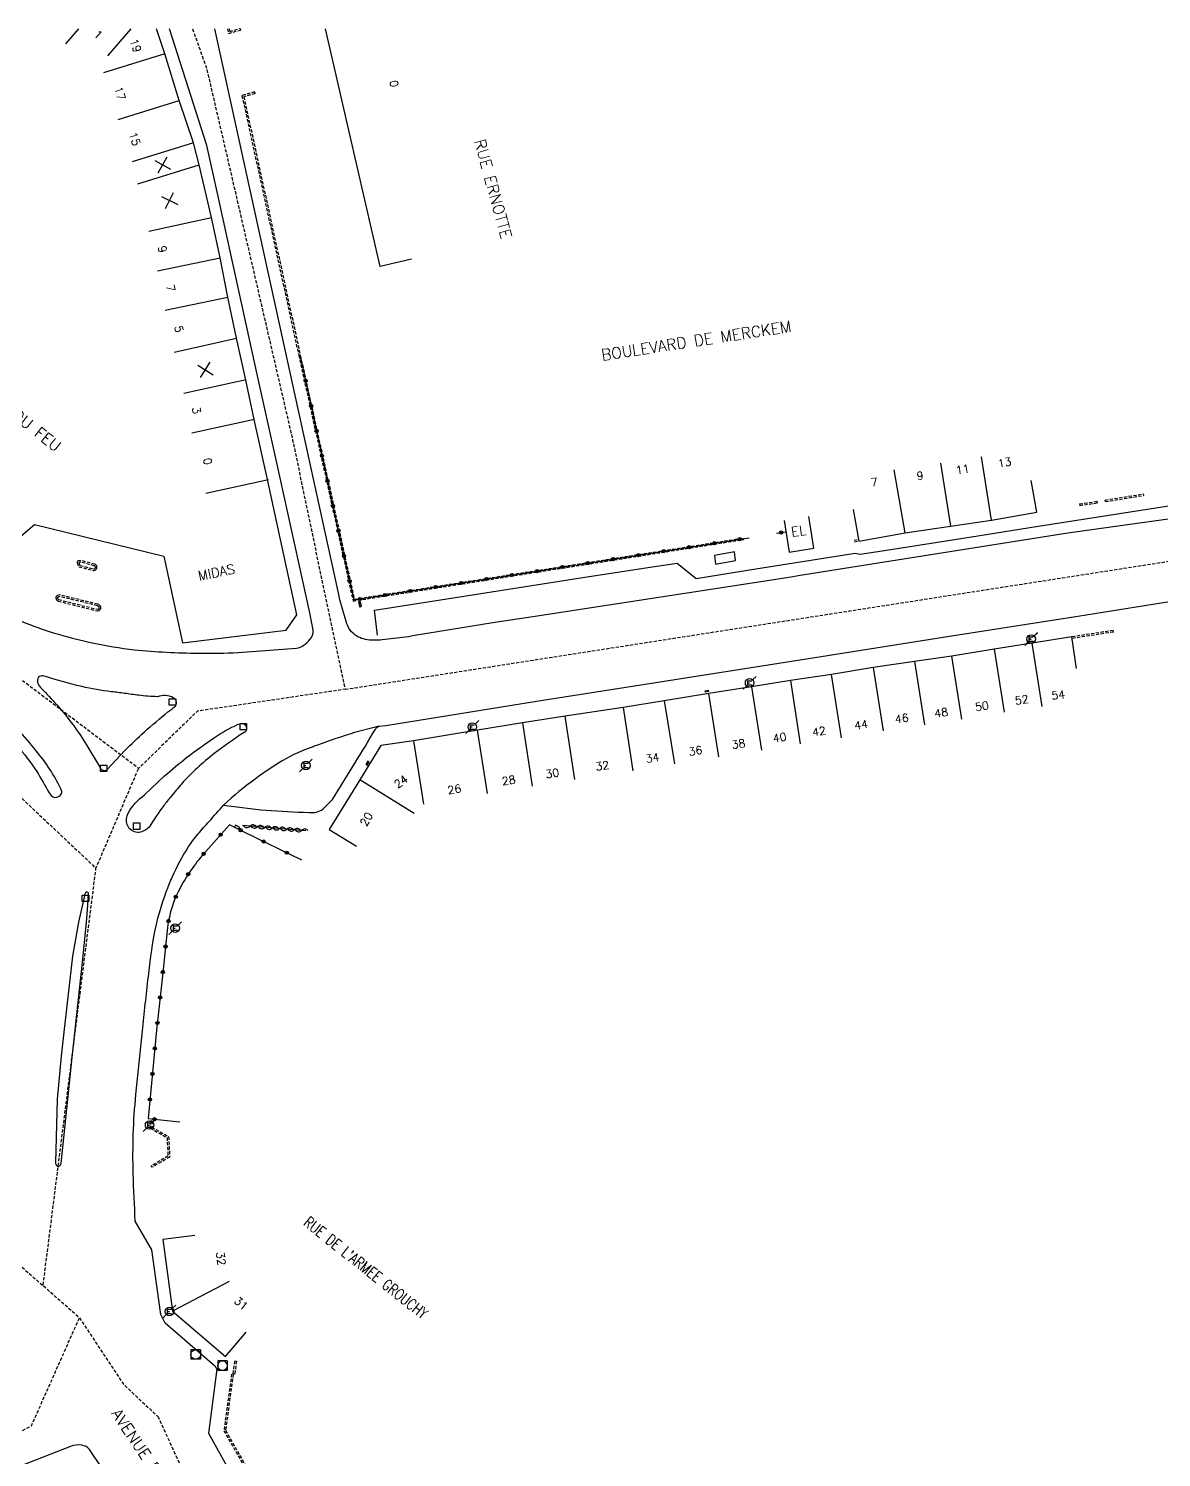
# Model space of a CAD drawing. Header units: millimetres. Extents: x 183999 to 185000, y 128000 to 129001.
# Drawn here: x 184541.3 to 184718.2, y 128776.9 to 129000 of the extents above; entities that cross this region are included whole.
import ezdxf
from ezdxf.enums import TextEntityAlignment as Align

# ---------------------------------------------------------------- set-up
doc = ezdxf.new("R2010")
doc.units = ezdxf.units.MM
doc.linetypes.add('DASHED', pattern=[0.75, 0.5, -0.25])
doc.layers.get('0').update_dxf_attribs({"linetype": 'CONTINUOUS'})
for name, color, linetype in [('W0001', 6, 'DASHED'), ('W0008', 7, 'CONTINUOUS'), ('W0100', 7, 'CONTINUOUS'), ('W0112', 1, 'DASHED'), ('W0310', 3, 'CONTINUOUS'), ('W0322', 7, 'CONTINUOUS'), ('W0420', 7, 'CONTINUOUS'), ('W0471', 7, 'CONTINUOUS'), ('W0984', 7, 'CONTINUOUS'), ('W0989', 7, 'CONTINUOUS'), ('W0991', 7, 'CONTINUOUS'), ('W1102', 7, 'CONTINUOUS')]:
    doc.layers.add(name, color=color, linetype=linetype)
doc.styles.get("Standard").update_dxf_attribs({"font": 'romans.shx', "width": 0.85})

# ---------------------------------------------------------------- blocks, each defined once
blk = doc.blocks.new('t991o')
at = {"color": 0, "linetype": 'Continuous'}
for p, q in [((-1, 1), (1, -1)), ((-1, -1), (1, 1))]:
    blk.add_line(p, q, dxfattribs=at)
blk = doc.blocks.new('t322o')
at = {"color": 0, "linetype": 'Continuous'}
for radius in [0.25, 0.15]:
    blk.add_circle((0, 0), radius, dxfattribs=at)
blk = doc.blocks.new('t310o')
at = {"color": 0, "linetype": 'Continuous'}
for centre, start, end in [((-0.5, 0.38), 216.8699, 323.1304), ((0.5, -0.37), 36.8699, 143.1303)]:
    blk.add_arc(centre, 0.625, start, end, dxfattribs=at)
blk = doc.blocks.new('T420')
for p, q in [((0.75, 0.75), (-0.75, 0.75)), ((-0.75, 0.75), (-0.75, -0.75)), ((0.75, 0.75), (0.75, -0.75)), ((0.75, -0.75), (-0.75, -0.75))]:
    blk.add_line(p, q)
blk.add_ellipse((0, 0), major_axis=(-0.53, 0.53), ratio=1, start_param=3.926991, end_param=10.210176)
blk = doc.blocks.new('T471')
for p, q in [((-0.333334, 0.333334), (-0.333334, -0.333334)), ((-0.333334, 0.333334), (0.333334, 0.333334)), ((-0.333334, 0), (0, 0)), ((0.500001, 0.500001), (1.000002, 1.000002)), ((-0.500001, -0.500001), (-1.000002, -1.000002)), ((-0.333334, -0.333334), (0.333334, -0.333334))]:
    blk.add_line(p, q)
blk.add_ellipse((0, 0), major_axis=(0.471405, 0.471405), ratio=1, start_param=5.4977871438, end_param=11.780972451)
blk = doc.blocks.new('t112o')
at = {"color": 0, "linetype": 'Continuous'}
for p, q in [((-0.5, 0.5), (0.5, 0.5)), ((-0.5, -0.5), (-0.5, 0.5)), ((0.5, 0.5), (0.5, -0.5)), ((0.5, -0.5), (-0.5, -0.5))]:
    blk.add_line(p, q, dxfattribs=at)

msp = doc.modelspace()

# ---------------------------------------------------------------- linework, layer by layer
at = {"layer": 'W0001'}
msp.add_line((184590.75, 128896.86), (184758.93, 128923.01), dxfattribs=at)
at = {"layer": 'W0001', "flags": 128}
for points in [[(184566.94, 129000), (184569.14, 128993.77), (184582.56, 128935.79), (184588.17, 128908.86), (184590.75, 128896.86), (184567.71, 128893.45), (184558.51, 128884.51), (184490.03, 128936.23)], [(184044.64, 128995.81), (184044.64, 128995.81), (184188.93, 128959.36), (184211.74, 128953.39), (184243.44, 128946.36), (184294.31, 128935.33), (184348.82, 128922.46), (184371.47, 128914.27), (184389.02, 128907.05), (184397.98, 128898), (184425.42, 128866.37), (184443.46, 128851.01), (184458.37, 128840.27), (184466.89, 128835.81), (184508.17, 128820.28), (184515.26, 128817.53), (184537.93, 128808.74), (184543.6, 128803.72), (184551.86, 128868.92)], [(184480.2, 128925.79), (184533.77, 128885.95), (184551.86, 128868.92), (184558.51, 128884.51)], [(184535.76, 128778.66), (184541.79, 128781.86), (184549.27, 128798.71), (184543.6, 128803.72)], [(184549.27, 128798.71), (184556.14, 128788.35), (184561.62, 128783.19)]]:
    msp.add_lwpolyline(points, dxfattribs=at)
at = {"layer": 'W0001'}
msp.add_lwpolyline([(184741.38, 128652.42), (184710.66, 128670.56), (184686.1, 128687.22), (184657.2, 128705.44), (184626.3, 128725.66), (184608.3, 128735.88), (184586.52, 128749.65), (184579.07, 128755.43), (184569.84, 128765.09), (184561.62, 128783.19)], dxfattribs=at)
at = {"layer": 'W0008', "flags": 128}
for points in [[(184493.63, 128940.06), (184529.2, 128913.07, 0.0382), (184532.03, 128911.32, 0.0319), (184540.89, 128907.2, 0.0396), (184551.26, 128904.12, 0.0248), (184557.89, 128903.05, 0.0237), (184567.89, 128902.51, 0.0224), (184574.06, 128902.62), (184583.17, 128903.29, 0.124), (184584.22, 128903.69, 0.0874), (184585.26, 128904.65, 0.2103), (184585.77, 128906.1), (184585.22, 128908.78), (184580.08, 128932.23), (184577.09, 128945.79), (184570.77, 128974.53), (184569.15, 128981.8), (184563.36, 129000)], [(184745.83, 128927.86), (184740.93, 128926.78), (184722.97, 128923.97), (184703.6, 128921.23), (184661.5, 128914.56), (184660.38, 128914.37), (184643.8, 128911.83), (184620.06, 128908.16), (184614.12, 128907.31), (184601.3, 128905.21), (184600.65, 128905.04), (184596.54, 128904.59, -0.0816), (184593.93, 128904.65, -0.1499), (184591.77, 128905.82, -0.1159), (184591.03, 128907.11), (184589.95, 128910.81), (184589.77, 128911.67), (184570.39, 129000)], [(184485.15, 128932.7), (184520.12, 128904.47, 0.0006), (184530.2, 128896.24, -0.039), (184539.48, 128888.07, -0.0414), (184542.61, 128884.02, -0.0177), (184544.54, 128880.69, 0.16), (184545.3, 128880, 0.2093), (184546.11, 128880.17, 0.21), (184546.51, 128880.74, 0.1342), (184546.36, 128881.34, 0.0636), (184542.48, 128887.28, 0.0417), (184536.58, 128893.72, 0.0179), (184532.1, 128897.31), (184523.69, 128903.8), (184502.13, 128920.39), (184487.05, 128931.92)], [(184570.35, 128791.23), (184562.64, 128797.87), (184561.99, 128799.25), (184560.57, 128809.34), (184558, 128813.8, -0.0068), (184557.68, 128821.23, -0.0317), (184558.09, 128833.59), (184559.16, 128844.01, -0.0033), (184560.1, 128852.49, -0.0254), (184561.19, 128859.7, -0.0346), (184562.84, 128865.23, -0.0335), (184564.95, 128869.97, -0.0504), (184567.79, 128874.27, -0.0111), (184569.54, 128876.24, 0.0052), (184571.78, 128878.78, 0.0333), (184585.11, 128877.64, 0.1935), (184587.3, 128878.17), (184588.78, 128879.63), (184592.35, 128885.49, 0.0126), (184595.42, 128890.55, -0.1366), (184595.69, 128890.88), (184596.04, 128891.09), (184597.13, 128891.23), (184621.63, 128895.16), (184637.57, 128897.65), (184663.08, 128901.68), (184685.12, 128905.15), (184705.12, 128908.3), (184725.95, 128911.62)], [(184596.04, 128891.09), (184595.51, 128890.96), (184592.21, 128890.09, 0.0163), (184586.43, 128888.13, 0.0016), (184585.76, 128887.9, 0.0478), (184581.05, 128885.74, 0.0297), (184576.7, 128882.85, 0.028397), (184571.78, 128878.78)], [(184570.35, 128791.23, -0.138301), (184570.51, 128791.04, -0.0513), (184570.71, 128790.68), (184569.44, 128780.71), (184576.23, 128768.41, 0.1037), (184581.5, 128763.16, -0.0023), (184588.01, 128758.14, 0.0209), (184589.47, 128758.15, 0.018), (184590.72, 128758.29), (184621.19, 128738.88), (184661.01, 128713.38), (184664.03, 128713.71, 0.0329), (184674.16, 128708.31, 0.0396), (184689.8, 128704.31, 0.0624), (184695.87, 128704.03), (184741.99, 128709.18, -0.012), (184766.09, 128711.33, -0.0075), (184774.2, 128711.74, -0.000046), (184774.27, 128711.74)], [(184552.89, 128775.14), (184550.86, 128778.16, 0.2011), (184549.64, 128778.82, 0.1373), (184547.88, 128778.63), (184538.39, 128774.9)]]:
    msp.add_lwpolyline(points, format="xyb", dxfattribs=at)
msp.add_lwpolyline([(184595.81, 128905.31), (184595.35, 128909.21), (184615.27, 128912.32), (184628.86, 128914.49), (184639.04, 128916.05), (184642.58, 128916.56), (184645.56, 128914.15), (184654.89, 128915.65), (184670.39, 128918.1), (184671.16, 128917.95), (184675.95, 128918.68), (184689.55, 128920.81), (184697.65, 128922.13), (184722.29, 128926)], dxfattribs=at)
for points in [[(184556.35, 128887.3, -0.0104), (184559.42, 128890.23, -0.0158), (184563.1, 128893.32, -0.0013), (184564.25, 128894.23, 0.1336), (184564.44, 128894.87, 0.2095), (184563.93, 128895.55, 0.2025), (184561.47, 128895.7, -0.0175), (184558.51, 128895.92, -0.004), (184556.33, 128896.23, 0.0034), (184554.24, 128896.49, -0.025), (184549.64, 128897.29, -0.0181), (184543.61, 128898.97, 0.1606), (184542.89, 128898.75, 0.256), (184542.77, 128897.78, 0.1275), (184543.36, 128897, -0.008), (184545.74, 128894.42, -0.0457), (184550.45, 128888.06), (184552.57, 128884.53, 0.164), (184552.92, 128884.22, 0.2888), (184553.59, 128884.33)], [(184562.58, 128883.36, -0.0124), (184566, 128886.2, -0.0153), (184570.23, 128889.21, -0.0571), (184574.08, 128891.4, -0.1959), (184574.88, 128891.51, -0.3537), (184575.32, 128890.43, -0.128), (184574.97, 128890.12, 0.0165), (184570.33, 128886.83, 0.0452), (184565.2, 128882.07, 0.0122), (184563.54, 128880.09, 0.0089), (184562.45, 128878.71, 0.0162), (184560.14, 128875.33, -0.15), (184558.59, 128874.49, -0.2574), (184556.91, 128875.33, -0.2094), (184556.73, 128877.11, -0.0279), (184556.85, 128877.44, -0.1056), (184559.44, 128880.4)], [(184546.4, 128839.55), (184545.79, 128832.86), (184545.56, 128822.94, 1.1233), (184546.41, 128822.82), (184548.14, 128839.37), (184549.73, 128854.23), (184550.39, 128860.43), (184550.59, 128863.15), (184550.71, 128864.96, 0.915), (184550.14, 128864.88), (184549.15, 128860.52), (184548.19, 128855.19), (184546.82, 128843.33)]]:
    msp.add_lwpolyline(points, format="xyb", close=True, dxfattribs=at)
at = {"layer": 'W0100'}
msp.add_line((184592.92, 128910.45), (184593.06, 128909.66), dxfattribs=at)
at = {"layer": 'W0100', "flags": 128}
for points in [[(184536.83, 128918), (184542.27, 128922.62), (184562.47, 128917.65), (184565.35, 128904.12), (184581.56, 128906.09), (184583.2, 128908.5), (184578.64, 128929.62), (184576.55, 128939.01), (184575.19, 128945.37), (184573.81, 128951.67), (184572.46, 128958.08), (184571.24, 128964.25), (184569.87, 128970.53), (184567.97, 128978.76), (184567.08, 128982.18), (184564.87, 128988.81), (184562.6, 128996.1), (184561.31, 129000)], [(184601.1, 128964.02), (184596.23, 128962.9), (184590.25, 128988.91), (184587.7, 129000)], [(184670.06, 128924.94), (184670.94, 128920.01), (184678.19, 128921.3), (184685.25, 128922.31), (184691.64, 128923.28), (184698.72, 128924.53), (184697.85, 128929.45)], [(184659.28, 128923.21), (184660.1, 128918.28), (184663.94, 128918.91), (184663.12, 128923.85)], [(184704.94, 128900.09), (184704.18, 128905.03), (184698.02, 128904.08), (184692.09, 128903.15), (184685.48, 128902.06), (184679.64, 128901.2), (184673.19, 128900.25), (184666.68, 128899.18), (184660.26, 128898.22), (184654.19, 128897.24), (184647.54, 128896.22), (184640.58, 128895.07), (184634.15, 128894.02), (184625.12, 128892.65), (184618.45, 128891.6), (184611.4, 128890.46), (184601.41, 128888.8), (184596.35, 128888.09), (184593.04, 128882.73), (184588.27, 128874.99), (184592.52, 128872.36)], [(184567.27, 128811.59), (184562.31, 128810.93), (184563.8, 128799.74), (184572.09, 128792.66), (184575.33, 128796.46)]]:
    msp.add_lwpolyline(points, dxfattribs=at)
for points in [[(184648.6, 128916.41), (184651.71, 128916.97), (184651.53, 128918.34), (184648.42, 128917.78)], [(184592.86, 128910.53), (184593.02, 128909.77), (184593.31, 128909.82), (184593.15, 128910.57)], [(184646.95, 128896.63), (184647.44, 128896.73), (184647.48, 128896.51), (184647, 128896.41)], [(184594.51, 128885.51), (184594.3, 128885.65), (184594, 128885.14), (184594.22, 128884.99)], [(184574.34, 128875.3), (184573.66, 128875.62), (184573.5, 128875.34), (184574.17, 128875.03)]]:
    msp.add_lwpolyline(points, close=True, dxfattribs=at)
at = {"layer": 'W0112'}
for p, q in [((184572.39, 129000), (184572.56, 128999.28)), ((184572.56, 128999.28), (184574.44, 128999.8)), ((184572.65, 129000), (184572.74, 128999.59)), ((184572.74, 128999.59), (184574.38, 129000.04)), ((184574.38, 129000.04), (184574.44, 128999.8)), ((184576.62, 128990.14), (184574.65, 128989.58)), ((184574.65, 128989.58), (184583.51, 128949.02)), ((184576.69, 128989.89), (184574.94, 128989.4)), ((184574.94, 128989.4), (184583.75, 128949.06)), ((184576.69, 128989.89), (184576.62, 128990.14)), ((184583.51, 128949.02), (184592, 128910.64)), ((184583.75, 128949.06), (184592.19, 128910.93)), ((184705.4, 128925.81), (184708.18, 128926.23)), ((184708.22, 128925.98), (184708.18, 128926.23)), ((184709.37, 128926.41), (184715.33, 128927.36)), ((184709.37, 128926.41), (184709.41, 128926.17)), ((184709.41, 128926.17), (184715.37, 128927.12)), ((184715.33, 128927.36), (184715.37, 128927.12)), ((184705.4, 128925.81), (184705.43, 128925.57)), ((184705.43, 128925.57), (184708.22, 128925.98)), ((184592, 128910.64), (184652.92, 128920.24)), ((184592.19, 128910.93), (184652.88, 128920.48)), ((184652.92, 128920.24), (184652.88, 128920.48)), ((184670.2, 128920.14), (184670.89, 128920.27)), ((184670.25, 128919.9), (184670.94, 128920.02)), ((184548.99, 128916.85), (184548.92, 128916.77)), ((184548.92, 128916.77), (184548.92, 128916.67)), ((184548.92, 128916.67), (184549.16, 128915.99)), ((184549.13, 128916.9), (184548.99, 128916.85)), ((184549.3, 128916.94), (184549.13, 128916.9)), ((184549.16, 128915.99), (184551.42, 128915.42)), ((184549.2, 128916.66), (184549.18, 128916.66)), ((184549.18, 128916.66), (184549.35, 128916.2)), ((184549.35, 128916.7), (184549.2, 128916.66)), ((184549.5, 128916.97), (184549.3, 128916.94)), ((184549.48, 128916.72), (184549.35, 128916.7)), ((184549.35, 128916.2), (184551.48, 128915.67)), ((184551.6, 128916.16), (184549.48, 128916.72)), ((184551.67, 128916.4), (184549.5, 128916.97)), ((184551.42, 128915.42), (184551.57, 128915.42)), ((184551.48, 128915.67), (184551.53, 128915.67)), ((184551.53, 128915.67), (184551.6, 128915.69)), ((184551.57, 128915.42), (184551.72, 128915.47)), ((184551.65, 128916.14), (184551.6, 128916.16)), ((184551.6, 128915.69), (184551.68, 128915.75)), ((184551.7, 128916.09), (184551.65, 128916.14)), ((184551.79, 128916.34), (184551.67, 128916.4)), ((184551.68, 128915.75), (184551.74, 128915.82)), ((184551.74, 128916.02), (184551.7, 128916.09)), ((184551.72, 128915.47), (184551.85, 128915.57)), ((184551.76, 128915.95), (184551.74, 128916.02)), ((184551.74, 128915.82), (184551.77, 128915.89)), ((184551.77, 128915.89), (184551.76, 128915.95)), ((184551.89, 128916.25), (184551.79, 128916.34)), ((184551.85, 128915.57), (184551.96, 128915.69)), ((184551.97, 128916.12), (184551.89, 128916.25)), ((184551.96, 128915.69), (184552.01, 128915.84)), ((184552.01, 128915.99), (184551.97, 128916.12)), ((184552.01, 128915.84), (184552.01, 128915.99)), ((184545.59, 128911.26), (184545.58, 128911.12)), ((184545.58, 128911.12), (184545.63, 128910.97)), ((184545.64, 128911.37), (184545.59, 128911.26)), ((184545.63, 128910.97), (184545.71, 128910.82)), ((184545.74, 128911.45), (184545.64, 128911.37)), ((184545.71, 128910.82), (184545.83, 128910.7)), ((184545.87, 128911.51), (184545.74, 128911.45)), ((184545.87, 128911.23), (184545.83, 128911.2)), ((184545.83, 128911.2), (184545.83, 128911.2)), ((184545.83, 128911.2), (184545.83, 128911.16)), ((184545.83, 128911.16), (184545.86, 128911.07)), ((184545.83, 128910.7), (184545.96, 128910.64)), ((184545.86, 128911.07), (184545.91, 128910.97)), ((184546.02, 128911.55), (184545.87, 128911.51)), ((184545.96, 128911.27), (184545.87, 128911.23)), ((184545.91, 128910.97), (184545.98, 128910.9)), ((184546.18, 128911.34), (184545.96, 128911.27)), ((184545.96, 128910.64), (184552.09, 128909.1)), ((184545.98, 128910.9), (184546.02, 128910.88)), ((184546.18, 128911.6), (184546.02, 128911.55)), ((184546.02, 128910.88), (184552.15, 128909.35)), ((184552.14, 128910.16), (184546.18, 128911.6)), ((184552.08, 128909.92), (184546.18, 128911.34)), ((184552.17, 128909.88), (184552.08, 128909.92)), ((184552.09, 128909.1), (184552.22, 128909.1)), ((184552.29, 128910.1), (184552.14, 128910.16)), ((184552.15, 128909.35), (184552.17, 128909.35)), ((184552.26, 128909.81), (184552.17, 128909.88)), ((184552.17, 128909.35), (184552.22, 128909.37)), ((184552.22, 128909.37), (184552.29, 128909.43)), ((184552.22, 128909.1), (184552.35, 128909.16)), ((184552.33, 128909.72), (184552.26, 128909.81)), ((184552.43, 128909.99), (184552.29, 128910.1)), ((184552.29, 128909.43), (184552.34, 128909.5)), ((184552.37, 128909.63), (184552.33, 128909.72)), ((184552.34, 128909.5), (184552.37, 128909.56)), ((184552.35, 128909.16), (184552.47, 128909.25)), ((184552.37, 128909.56), (184552.37, 128909.63)), ((184552.54, 128909.85), (184552.43, 128909.99)), ((184552.47, 128909.25), (184552.56, 128909.38)), ((184552.61, 128909.69), (184552.54, 128909.85)), ((184552.56, 128909.38), (184552.61, 128909.52)), ((184552.61, 128909.52), (184552.61, 128909.69)), ((184710.66, 128906.05), (184704.18, 128905.04)), ((184710.7, 128905.8), (184710.66, 128906.05)), ((184710.7, 128905.8), (184704.22, 128904.79)), ((184560.56, 128829.43), (184560.31, 128829.42)), ((184560.31, 128829.42), (184560.33, 128828.33)), ((184560.33, 128828.33), (184562.96, 128826.87)), ((184560.56, 128829.43), (184560.57, 128828.48)), ((184560.57, 128828.48), (184563.2, 128827.02)), ((184562.96, 128826.87), (184563.1, 128823.96)), ((184563.2, 128827.02), (184563.36, 128823.82)), ((184563.1, 128823.96), (184560.48, 128822.43)), ((184563.36, 128823.82), (184560.61, 128822.22)), ((184560.61, 128822.22), (184560.48, 128822.43))]:
    msp.add_line(p, q, dxfattribs=at)
msp.add_lwpolyline([(184573.26, 128789.97), (184573.53, 128791.99), (184573.78, 128791.96), (184573.51, 128789.93)], close=True, dxfattribs=at)
for points in [[(184573.04, 128789.94), (184571.82, 128781.07), (184578.12, 128770.07)], [(184573.29, 128789.91), (184572.08, 128781.12), (184578.31, 128770.25)]]:
    msp.add_lwpolyline(points, dxfattribs=at)
at = {"layer": 'W0310'}
msp.add_line((184584.64, 128874.77), (184574.75, 128875.58), dxfattribs=at)
at = {"layer": 'W0322'}
msp.add_line((184658.08, 128921.22), (184659.57, 128921.46), dxfattribs=at)
at = {"layer": 'W0322', "flags": 128}
msp.add_lwpolyline([(184583.74, 128948.95), (184590.36, 128918.61), (184592.12, 128910.82), (184653.82, 128920.53)], dxfattribs=at)
msp.add_lwpolyline([(184584, 128870.2), (184575.01, 128874.57), (184572.69, 128875.7), (184568.99, 128871.54, 0.0598), (184565.08, 128866, 0.0955), (184563.03, 128859.64), (184562.28, 128852.6), (184561.33, 128843.63), (184559.99, 128829.83), (184564.96, 128829.34)], format="xyb", dxfattribs=at)
at = {"layer": 'W1102'}
for p, q in [((184549.14, 129000), (184547.12, 128997.65)), ((184553.7, 128995.76), (184557.34, 129000)), ((184562.6, 128996.1), (184553.04, 128993.14)), ((184555.32, 128985.86), (184564.87, 128988.81)), ((184567.08, 128982.18), (184557.53, 128979.23)), ((184558.41, 128975.8), (184567.97, 128978.76)), ((184560.1, 128968.41), (184569.87, 128970.53)), ((184561.45, 128962.21), (184571.24, 128964.25)), ((184562.67, 128956.07), (184572.46, 128958.08)), ((184564.05, 128949.49), (184573.81, 128951.67)), ((184565.56, 128943.09), (184575.33, 128945.25)), ((184566.84, 128936.9), (184576.61, 128939.02)), ((184691.64, 128923.28), (184690.08, 128933.16)), ((184678.19, 128921.3), (184676.45, 128931.14)), ((184683.69, 128932.18), (184685.25, 128922.31)), ((184569, 128927.49), (184578.77, 128929.62)), ((184699.56, 128894.2), (184698.02, 128904.08)), ((184687.03, 128892.18), (184685.48, 128902.06)), ((184692.09, 128903.15), (184693.64, 128893.27)), ((184673.19, 128900.25), (184674.74, 128890.37)), ((184679.64, 128901.2), (184681.19, 128891.32)), ((184654.19, 128897.24), (184655.76, 128887.36)), ((184660.26, 128898.22), (184661.81, 128888.34)), ((184668.23, 128889.3), (184666.68, 128899.18)), ((184640.58, 128895.07), (184642.15, 128885.2)), ((184649.11, 128886.34), (184647.54, 128896.22)), ((184634.15, 128894.02), (184635.65, 128884.13)), ((184612.96, 128880.59), (184611.4, 128890.46)), ((184618.45, 128891.6), (184619.97, 128881.72)), ((184626.64, 128882.76), (184625.12, 128892.65)), ((184601.41, 128888.8), (184602.97, 128878.92)), ((184601.55, 128877.48), (184593.04, 128882.73)), ((184572.66, 128804.37), (184563.8, 128799.74))]:
    msp.add_line(p, q, dxfattribs=at)

# ---------------------------------------------------------------- block references
at = {"layer": 'W0112'}
for p in [(184563.8, 128894.87), (184574.86, 128891.04), (184553.07, 128884.53), (184558.19, 128875.49), (184550.22, 128864.22)]:
    msp.add_blockref('t112o', p, dxfattribs=at)
at = {"layer": 'W0310', "rotation": 175.3257313349401}
for p in [(184575.91, 128875.49), (184577.06, 128875.39), (184578.21, 128875.3), (184579.36, 128875.2), (184580.51, 128875.11), (184581.66, 128875.02), (184582.81, 128874.92), (184583.96, 128874.83)]:
    msp.add_blockref('t310o', p, dxfattribs=at)
at = {"layer": 'W0322'}
for p, rotation in [((184584.59, 128945.04), 282.313401125082), ((184585.44, 128941.13), 282.313401125082), ((184586.3, 128937.22), 282.313401125082), ((184587.15, 128933.32), 282.313401125082), ((184588, 128929.41), 282.313401125082), ((184588.85, 128925.5), 282.313401125082), ((184589.71, 128921.59), 282.313401125082), ((184648.39, 128919.67), 8.939886758948655), ((184652.34, 128920.3), 8.939886758948655), ((184590.57, 128917.69), 282.7359399374359), ((184632.59, 128917.19), 8.939886758948655), ((184636.54, 128917.81), 8.939886758948655), ((184640.49, 128918.43), 8.939886758948655), ((184644.44, 128919.05), 8.939886758948655), ((184616.78, 128914.7), 8.939886758948655), ((184620.73, 128915.32), 8.939886758948655), ((184624.68, 128915.95), 8.939886758948655), ((184628.63, 128916.57), 8.939886758948655), ((184591.45, 128913.78), 282.7359399374359), ((184604.93, 128912.84), 8.939886758948655), ((184608.88, 128913.46), 8.939886758948655), ((184612.83, 128914.08), 8.939886758948655), ((184593.07, 128910.97), 8.939886758948655), ((184597.02, 128911.59), 8.939886758948655), ((184600.97, 128912.22), 8.939886758948655), ((184574.44, 128874.85), 154.1034388864961), ((184571.32, 128874.16), 228.3105929090863), ((184578.04, 128873.1), 154.1052720930629), ((184568.66, 128871.18), 228.9031080252593), ((184581.64, 128871.35), 154.1052720930629), ((184566.26, 128867.99), 236.9547233472189), ((184564.33, 128864.48), 246.7244204561979), ((184563.18, 128860.66), 259.6972116025257), ((184562.72, 128856.69), 263.9768733113357), ((184562.3, 128852.71), 263.9768733113357), ((184561.87, 128848.74), 263.9451482595187), ((184561.45, 128844.76), 263.9451482595187), ((184561.05, 128840.78), 264.4308021851244), ((184560.67, 128836.8), 264.4308021851244), ((184560.28, 128832.81), 264.4308021851244), ((184560.98, 128829.73), 354.4312515170102)]:
    msp.add_blockref('t322o', p, dxfattribs=dict(at, rotation=rotation))
msp.add_blockref('t322o', (184658.83, 128921.34), dxfattribs=at)
at = {"layer": 'W0420'}
for p in [(184567.42, 128792.99), (184571.61, 128791.23)]:
    msp.add_blockref('T420', p, dxfattribs=at)
at = {"layer": 'W0471'}
for p in [(184697.84, 128904.72), (184697.84, 128904.7), (184653.9, 128897.87), (184610.61, 128890.98), (184584.63, 128884.97), (184564.23, 128859.57), (184560.23, 128828.82), (184563.33, 128799.71)]:
    msp.add_blockref('T471', p, dxfattribs=at)
at = {"layer": 'W0991'}
for p, rotation in [((184562.26, 128978.75), 15.85111779260582), ((184563.35, 128973.18), 18.42551854131234), ((184568.94, 128946.73), 12.90055838124902)]:
    msp.add_blockref('t991o', p, dxfattribs=dict(at, rotation=rotation))

# ---------------------------------------------------------------- texts
at = {"layer": 'W0984'}
for s, rotation, p in [('EL', 8.0313, (184661.56, 128921.58)), ('MIDAS', 11.4049, (184570.67, 128915.13))]:
    msp.add_text(s, height=1.5, rotation=rotation, dxfattribs=at).set_placement(p, align=Align.MIDDLE)
at = {"layer": 'W0989'}
for s, rotation, p in [('RUE ERNOTTE', 285.4303, (184613.86, 128975.01)), ('AVENUE DES CROIX DU FEU', 321.4222, (184533.29, 128944.71)), ('BOULEVARD DE MERCKEM', 8.7067, (184645.58, 128951.31)), ('AVENUE DES COMBATTANS', 303.9064, (184563.44, 128771.55))]:
    msp.add_text(s, height=1.75, rotation=rotation, dxfattribs=at).set_placement(p, align=Align.MIDDLE)
at = {"layer": 'W0989', "width": 0.75}
msp.add_text("RUE DE L'ARMEE GROUCHY", height=1.75, rotation=321.4222, dxfattribs=at).set_placement((184594, 128806.53), align=Align.MIDDLE)
at = {"layer": 'W0991'}
for s, rotation, p in [('1', 317.9541, (184552.21, 128999.11)), ('19', 288.2112, (184558.05, 128997.38)), ('0', 282.946, (184598.39, 128991.42)), ('17', 287.3476, (184555.62, 128989.92)), ('15', 288.4375, (184557.91, 128982.81)), ('9', 282.2634, (184562.25, 128965.58)), ('7', 281.2336, (184563.51, 128959.51)), ('5', 281.8849, (184564.82, 128953.13)), ('3', 282.1026, (184567.56, 128940.41)), ('0', 282.5539, (184569.3, 128932.46)), ('13', 10.0287, (184693.7, 128932.28)), ('9', 8.127, (184680.52, 128930.22)), ('11', 8.6647, (184687.16, 128931.2)), ('7', 8.0485, (184673.35, 128929.2)), ('50', 9.2942, (184690.16, 128894.22)), ('52', 8.9512, (184696.38, 128895.22)), ('54', 6.5143, (184702.08, 128895.99)), ('46', 8.332, (184677.65, 128892.32)), ('48', 8.4361, (184683.81, 128893.22)), ('42', 8.5154, (184664.73, 128890.3)), ('44', 9.3442, (184671.31, 128891.33)), ('38', 8.7537, (184652.16, 128888.33)), ('40', 9.1811, (184658.58, 128889.34)), ('34', 9.3132, (184638.74, 128886.16)), ('36', 9.3498, (184645.44, 128887.26)), ('30', 8.8733, (184623.1, 128883.73)), ('32', 8.63, (184630.91, 128884.93)), ('24', 35.919, (184599.47, 128882.45)), ('26', 9.4777, (184607.81, 128881.25)), ('28', 9.1888, (184616.29, 128882.64)), ('20', 58.3513, (184594.07, 128876.58)), ('32', 277.5685, (184571.37, 128807.96)), ('31', 319.5112, (184574.51, 128800.95))]:
    msp.add_text(s, height=1.25, rotation=rotation, dxfattribs=at).set_placement(p, align=Align.MIDDLE)

doc.saveas('drawing.dxf')
